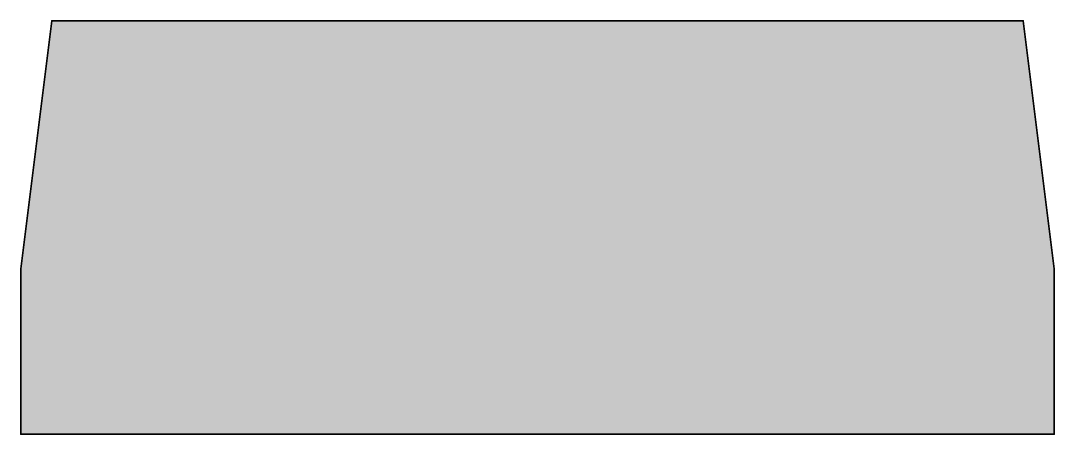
# Model space of a CAD drawing. Header units: metres. Extents: x 0 to 0.5, y 0 to 0.2.
import ezdxf

# ---------------------------------------------------------------- set-up
doc = ezdxf.new("R2010")
doc.units = ezdxf.units.M

msp = doc.modelspace()

# ---------------------------------------------------------------- hatches: boundary and pattern name
h = msp.add_hatch(color=254)
h.dxf.hatch_style = 1
h.paths.add_polyline_path([(0, 0.08), (0.015, 0.2), (0.485, 0.2), (0.5, 0.08), (0.5, 0), (0, 0)])

# ---------------------------------------------------------------- linework, layer by layer
at = {"linetype": 'Continuous', "lineweight": 35}
msp.add_lwpolyline([(0, 0.08), (0.015, 0.2), (0.485, 0.2), (0.5, 0.08), (0.5, 0), (0, 0)], close=True, dxfattribs=at)

doc.saveas('drawing.dxf')
